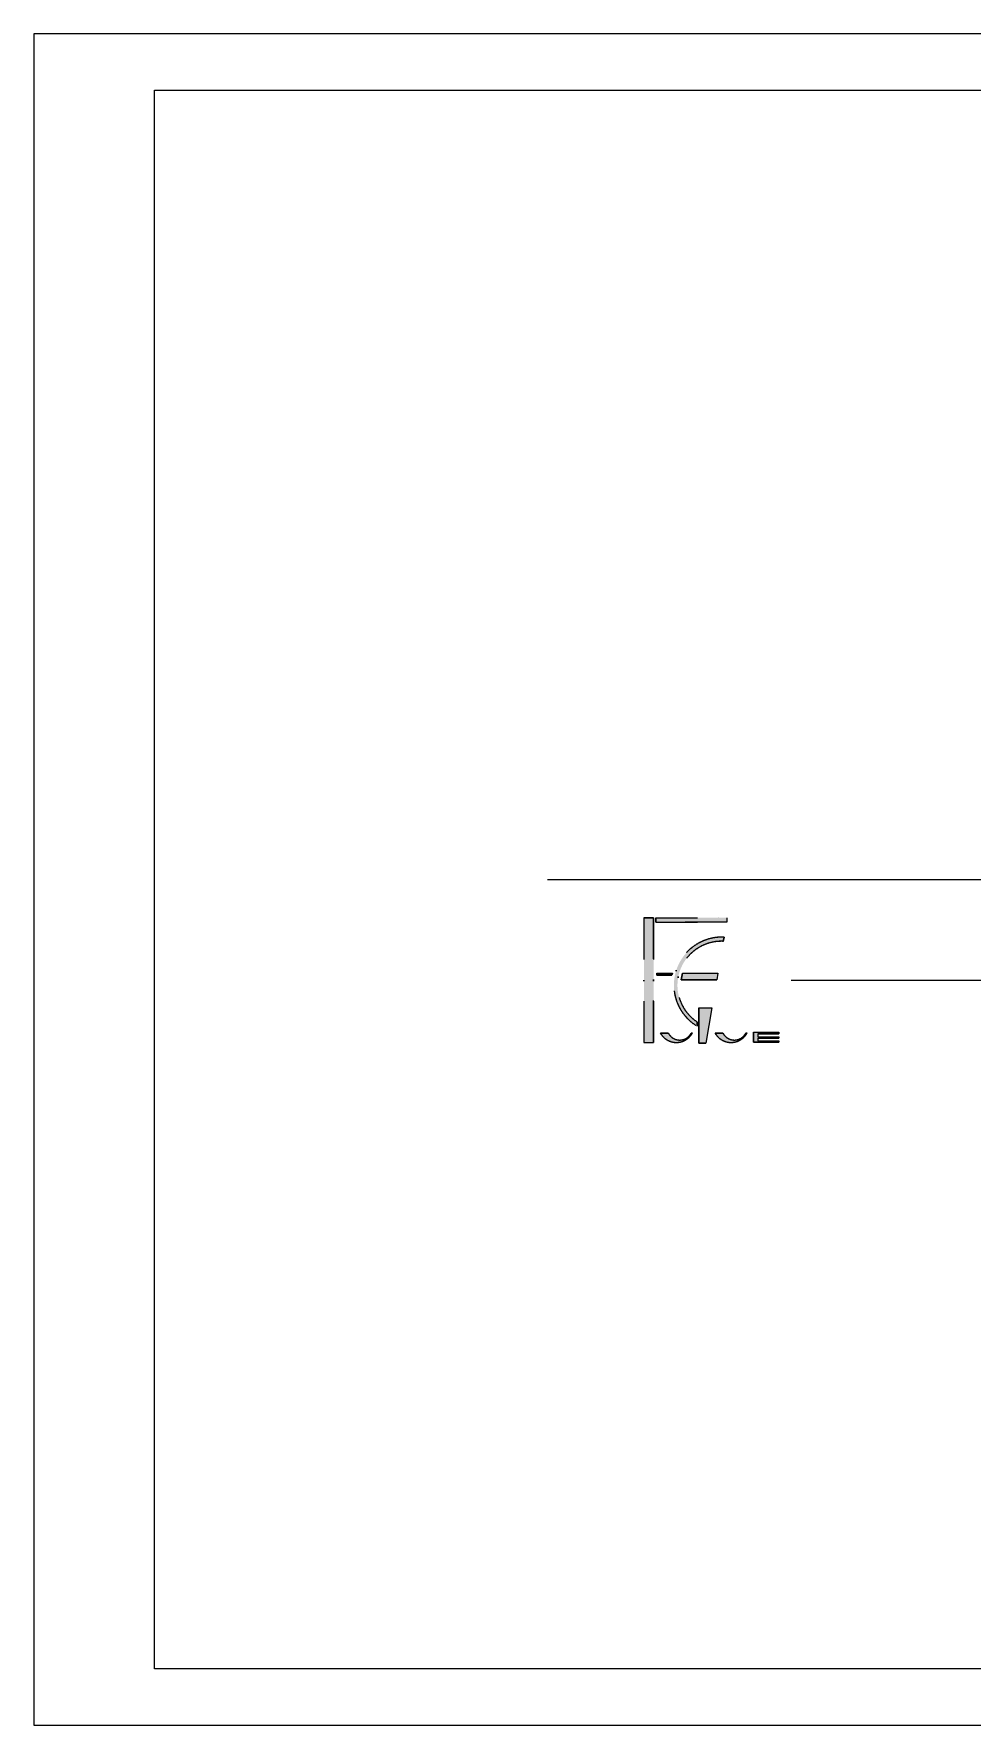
# Model space of a CAD drawing. Header units: millimetres. Extents: x 346472 to 732256, y -34068 to -15883.
# Drawn here: x 346472 to 356559, y -34068 to -15883 of the extents above; entities that cross this region are included whole.
import ezdxf

# ---------------------------------------------------------------- set-up
doc = ezdxf.new("R2010")
doc.units = ezdxf.units.MM
doc.header["$LTSCALE"] = 7
doc.linetypes.add('DASHDOT2', pattern=[12.7, 6.35, -3.175, 0, -3.175])
for name, color, linetype in [('PRO_TEXT', 252, 'Continuous'), ('SH Sheet', 252, 'Continuous'), ('标注', 7, 'Continuous')]:
    doc.layers.add(name, color=color, linetype=linetype)
doc.layers.add('文字', color=6, linetype='Continuous', lineweight=5)

# ---------------------------------------------------------------- blocks, each defined once
blk = doc.blocks.new('图标')
at = {"layer": 'SH Sheet', "linetype": 'DASHDOT2'}
for points in [[(31215.4, 14386.6), (31205.1, 14386.6), (31205.1, 14254), (31215.4, 14254)], [(31217.8, 14382), (31293.3, 14382), (31293.3, 14386.6), (31217.8, 14386.6)], [(31289.5, 14361.5), (31290.4, 14365.9, 0.780601), (31261.8, 14271.2), (31261.8, 14275.7, -0.761133)], [(31218.9, 14325.4), (31234.8, 14325.4), (31235.4, 14327.6), (31218.9, 14327.6)], [(31244.8, 14320.6), (31282.5, 14320.6), (31283.8, 14327.6), (31246.2, 14327.6)], [(31263.5, 14290.7), (31263.5, 14253.2), (31271, 14253.2), (31277.5, 14290.7)], [(31256.7, 14263.9), (31255.4, 14263.9, -0.607934), (31231, 14263.9), (31222.6, 14263.9, 0.584493), (31256.7, 14263.9)], [(31314.8, 14263.9), (31313.5, 14263.9, -0.607934), (31289.1, 14263.9), (31280.7, 14263.9, 0.584493), (31314.8, 14263.9)], [(31326.1, 14263), (31348.7, 14263), (31348.7, 14264.9), (31321.7, 14264.9), (31321.7, 14254.1), (31348.7, 14254.1), (31348.7, 14255.7), (31326.1, 14255.7), (31326.1, 14258.3), (31348.7, 14258.3), (31348.7, 14259.9), (31326.1, 14259.9)]]:
    blk.add_hatch(color=250, dxfattribs=at).paths.add_polyline_path(points, flags=0)
at = {"layer": 'SH Sheet', "color": 250, "linetype": 'DASHDOT2'}
for p, q in [((31205.1, 14386.6), (31205.1, 14254)), ((31205.1, 14386.6), (31215.4, 14386.6)), ((31215.4, 14386.6), (31215.4, 14254)), ((31217.8, 14386.6), (31217.8, 14382)), ((31217.8, 14386.6), (31293.3, 14386.6)), ((31217.8, 14382), (31293.3, 14382)), ((31293.3, 14386.6), (31293.3, 14382)), ((31290.4, 14365.9), (31289.5, 14361.5)), ((31218.9, 14327.6), (31218.9, 14325.4)), ((31218.9, 14327.6), (31235.4, 14327.6)), ((31218.9, 14325.4), (31234.8, 14325.4)), ((31235.4, 14327.6), (31234.8, 14325.4)), ((31246.2, 14327.6), (31244.8, 14320.6)), ((31244.8, 14320.6), (31282.5, 14320.6)), ((31246.2, 14327.6), (31283.8, 14327.6)), ((31283.8, 14327.6), (31282.5, 14320.6)), ((31261.8, 14275.7), (31261.8, 14271.2)), ((31263.5, 14290.7), (31263.5, 14253.2)), ((31263.5, 14290.7), (31277.5, 14290.7)), ((31277.5, 14290.7), (31271, 14253.2)), ((31222.6, 14263.9), (31231, 14263.9)), ((31255.4, 14263.9), (31256.7, 14263.9)), ((31280.7, 14263.9), (31289.1, 14263.9)), ((31313.5, 14263.9), (31314.8, 14263.9)), ((31321.7, 14264.9), (31321.7, 14254.1)), ((31321.7, 14264.9), (31348.7, 14264.9)), ((31326.1, 14263), (31326.1, 14259.9)), ((31326.1, 14263), (31348.7, 14263)), ((31326.1, 14259.9), (31348.7, 14259.9)), ((31326.1, 14258.3), (31326.1, 14255.7)), ((31326.1, 14258.3), (31348.7, 14258.3)), ((31348.7, 14264.9), (31348.7, 14263)), ((31348.7, 14259.9), (31348.7, 14258.3)), ((31205.1, 14254), (31215.4, 14254)), ((31263.5, 14253.2), (31271, 14253.2)), ((31321.7, 14254.1), (31348.7, 14254.1)), ((31326.1, 14255.7), (31348.7, 14255.7)), ((31348.7, 14255.7), (31348.7, 14254.1))]:
    blk.add_line(p, q, dxfattribs=at)
for points in [[(31215.4, 14386.6), (31205.1, 14386.6), (31205.1, 14254), (31215.4, 14254)], [(31217.8, 14382), (31217.8, 14386.6), (31293.3, 14386.6), (31293.3, 14382)], [(31218.9, 14325.4), (31218.9, 14327.6), (31235.4, 14327.6), (31234.8, 14325.4)], [(31244.8, 14320.6), (31246.2, 14327.6), (31283.8, 14327.6), (31282.5, 14320.6)], [(31263.5, 14290.7), (31277.5, 14290.7), (31271, 14253.2), (31263.5, 14253.2)], [(31326.1, 14263), (31326.1, 14259.9), (31348.7, 14259.9), (31348.7, 14258.3), (31326.1, 14258.3), (31326.1, 14255.7), (31348.7, 14255.7), (31348.7, 14254.1), (31321.7, 14254.1), (31321.7, 14264.9), (31348.7, 14264.9), (31348.7, 14263)]]:
    blk.add_lwpolyline(points, close=True, dxfattribs=at)
for points in [[(31289.5, 14361.5), (31290.4, 14365.9, 0.780601), (31261.8, 14271.2), (31261.8, 14275.7, -0.761133)], [(31256.7, 14263.9), (31255.4, 14263.9, -0.607934), (31231, 14263.9), (31222.6, 14263.9, 0.584493), (31256.7, 14263.9)], [(31314.8, 14263.9), (31313.5, 14263.9, -0.607934), (31289.1, 14263.9), (31280.7, 14263.9, 0.584493), (31314.8, 14263.9)]]:
    blk.add_lwpolyline(points, format="xyb", close=True, dxfattribs=at)
for centre, radius, start, end in [((31287.9, 14315), 51, 87.2468, 239.1493), ((31287.5, 14314.8), 46.8, 87.521, 236.6249), ((31239.6, 14273.5), 19.6, 209.3914, 330.6152), ((31243.2, 14270.3), 13.8, 207.4063, 332.5937), ((31297.8, 14273.5), 19.6, 209.3914, 330.6152), ((31301.3, 14270.3), 13.8, 207.4063, 332.5937)]:
    blk.add_arc(centre, radius, start, end, dxfattribs=at)

msp = doc.modelspace()

# ---------------------------------------------------------------- linework, layer by layer
at = {"layer": 'PRO_TEXT', "color": 251}
for points in [[(346471.9, -34068.2), (372188.4, -34068.2), (372188.4, -15882.9), (346471.9, -15882.9)], [(347770.6, -16489), (371582.4, -16489), (371582.4, -33462.1), (347770.6, -33462.1)]]:
    msp.add_lwpolyline(points, close=True, dxfattribs=at)
at = {"layer": '标注', "color": 250, "ltscale": 15, "true_color": 0x1c3632}
for p, q in [((351995.4, -24975.6), (367357.6, -24975.6)), ((354613, -26056.4), (366322.9, -26056.4))]:
    msp.add_line(p, q, dxfattribs=at)

# ---------------------------------------------------------------- block references
at = {"layer": '文字', "color": 12, "xscale": 10.10290909331727, "yscale": 10.10290909331727, "zscale": 10.10290909331727}
msp.add_blockref('图标', (37768.2, -170733.6), dxfattribs=at)

doc.saveas('drawing.dxf')
